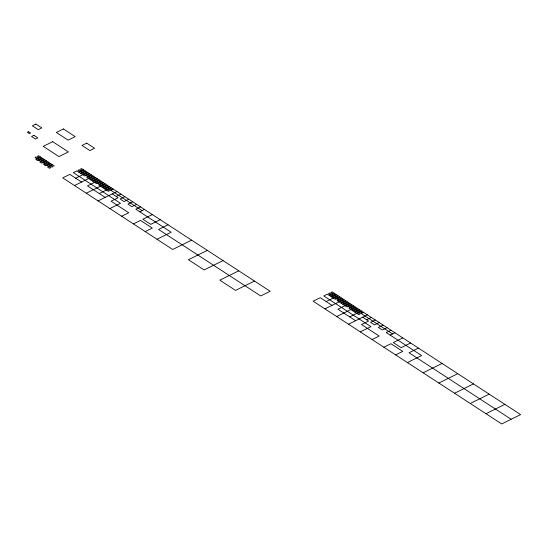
<?xml version="1.0" encoding="UTF-8"?>
<svg xmlns="http://www.w3.org/2000/svg" width="548" height="548" viewBox="0 0 548 548"><rect width="100%" height="100%" fill="white"/><g stroke="black" fill="none" stroke-linecap="round" stroke-linejoin="round"><path stroke-width="0.82" d="M40.511 157.016L35.784 159.352L37.75 160.633L42.477 158.297M44.443 159.571L39.709 161.913L41.675 163.188L46.402 160.852M48.368 162.133L43.641 164.469L45.6 165.743L50.334 163.407M52.293 164.688L47.566 167.024L49.532 168.305L50.711 167.722L35.004 157.488L36.182 156.906L51.896 167.133L53.081 166.551L37.367 156.324L38.552 155.735L54.259 165.969M78.871 172.147L83.597 169.812M80.83 173.428L85.563 171.092M75.706 178.21L87.522 172.373M89.488 173.648L84.762 175.983L76.905 170.873L73.357 172.627L120.492 203.308L109.853 208.569M91.454 174.928L86.728 177.264L96.544 183.655L101.27 181.32M74.501 185.553L93.42 176.209M90.653 179.819L95.379 177.484M92.619 181.1L97.345 178.764M99.311 180.045L87.488 185.882L105.161 197.39M103.236 182.6L98.51 184.936L108.326 191.327L109.511 190.745L78.09 170.291L79.268 169.702L142.117 210.617M86.289 193.225L105.202 183.881M102.435 187.491L107.168 185.156M104.401 188.772L109.127 186.436M99.27 193.554L111.093 187.711M110.689 190.163L113.059 188.992M98.071 200.897L116.984 191.547M116.183 196.444L120.909 194.108M124.841 196.664L120.115 198.999L124.04 201.554L128.766 199.219M132.698 201.78L127.965 204.116L131.897 206.671L136.623 204.336M121.635 216.241L128.732 212.734L111.052 201.226L118.149 197.725L112.258 193.889M140.548 206.891L135.822 209.226L171.175 232.242L156.988 239.257M139.754 211.788L144.48 209.452M133.424 223.913L140.514 220.406L152.296 228.078L145.206 231.585M152.337 214.563L142.877 219.234L150.734 224.351L160.194 219.68M168.044 224.79L158.591 229.468L260.711 295.954L270.171 291.276L81.631 168.537L80.453 169.12L111.874 189.574M191.615 240.134L172.702 249.484L62.719 177.881L69.815 174.38L81.597 182.046M207.322 250.368L188.409 259.711L204.123 269.938L223.036 260.595M238.75 270.822L219.837 280.165L235.544 290.399L254.457 281.049M329.3 295.468L334.027 293.132M331.266 296.742L335.993 294.406M326.135 301.53L337.958 295.687M339.918 296.968L335.191 299.304L327.334 294.187L323.786 295.941L370.921 326.629L360.283 331.883M341.884 298.242L337.157 300.578L346.973 306.976L351.7 304.633M324.937 308.867L343.849 299.523M341.082 303.14L345.809 300.804M343.048 304.414L347.775 302.078M349.74 303.359L337.917 309.202L355.59 320.71M353.666 305.914L348.939 308.25L358.755 314.648L359.94 314.059L328.519 293.605L329.697 293.022L392.546 333.931M336.719 316.539L355.631 307.195M352.864 310.812L357.597 308.469M354.83 312.086L359.557 309.75M349.699 316.874L361.522 311.031M361.125 313.477L363.488 312.305M348.501 324.211L367.413 314.867M366.612 319.758L371.339 317.422M375.27 319.977L370.544 322.313L374.469 324.875L379.195 322.539M383.127 325.094L378.394 327.43L382.326 329.985L387.052 327.649M372.065 339.555L379.161 336.047L361.488 324.539L368.578 321.039L362.687 317.203M390.984 330.211L386.251 332.547L421.604 355.556L407.417 362.57M390.183 335.102L394.909 332.766M383.853 347.226L390.943 343.719L402.725 351.391L395.635 354.899M402.766 337.876L393.306 342.555L401.163 347.665L410.623 342.993M418.473 348.11L409.02 352.782L511.14 419.268M423.131 372.798L442.044 363.454M438.838 383.025L457.751 373.681M454.552 393.252L473.465 383.908M470.266 403.486L489.179 394.135M485.973 413.713L504.886 404.362M362.303 312.894L330.882 292.433L332.061 291.851L520.6 414.596L501.687 423.94L313.148 301.195L320.244 297.694L332.026 305.366M35.901 124.06L32.353 125.814L38.244 129.65L41.792 127.896L35.901 124.06M28.585 131.753L27.4 132.335L29.366 133.616L30.544 133.034L28.585 131.753M33.914 135.315L31.551 136.479L35.476 139.034L37.846 137.87L33.914 135.315M63.417 128.944L56.328 132.452L68.11 140.124L75.199 136.616L63.417 128.944M52.69 141.679L43.23 146.35L58.944 156.577L68.397 151.906L52.69 141.679M86.735 143.124L82.008 145.467L89.858 150.577L94.592 148.241L86.735 143.124"/></g></svg>
